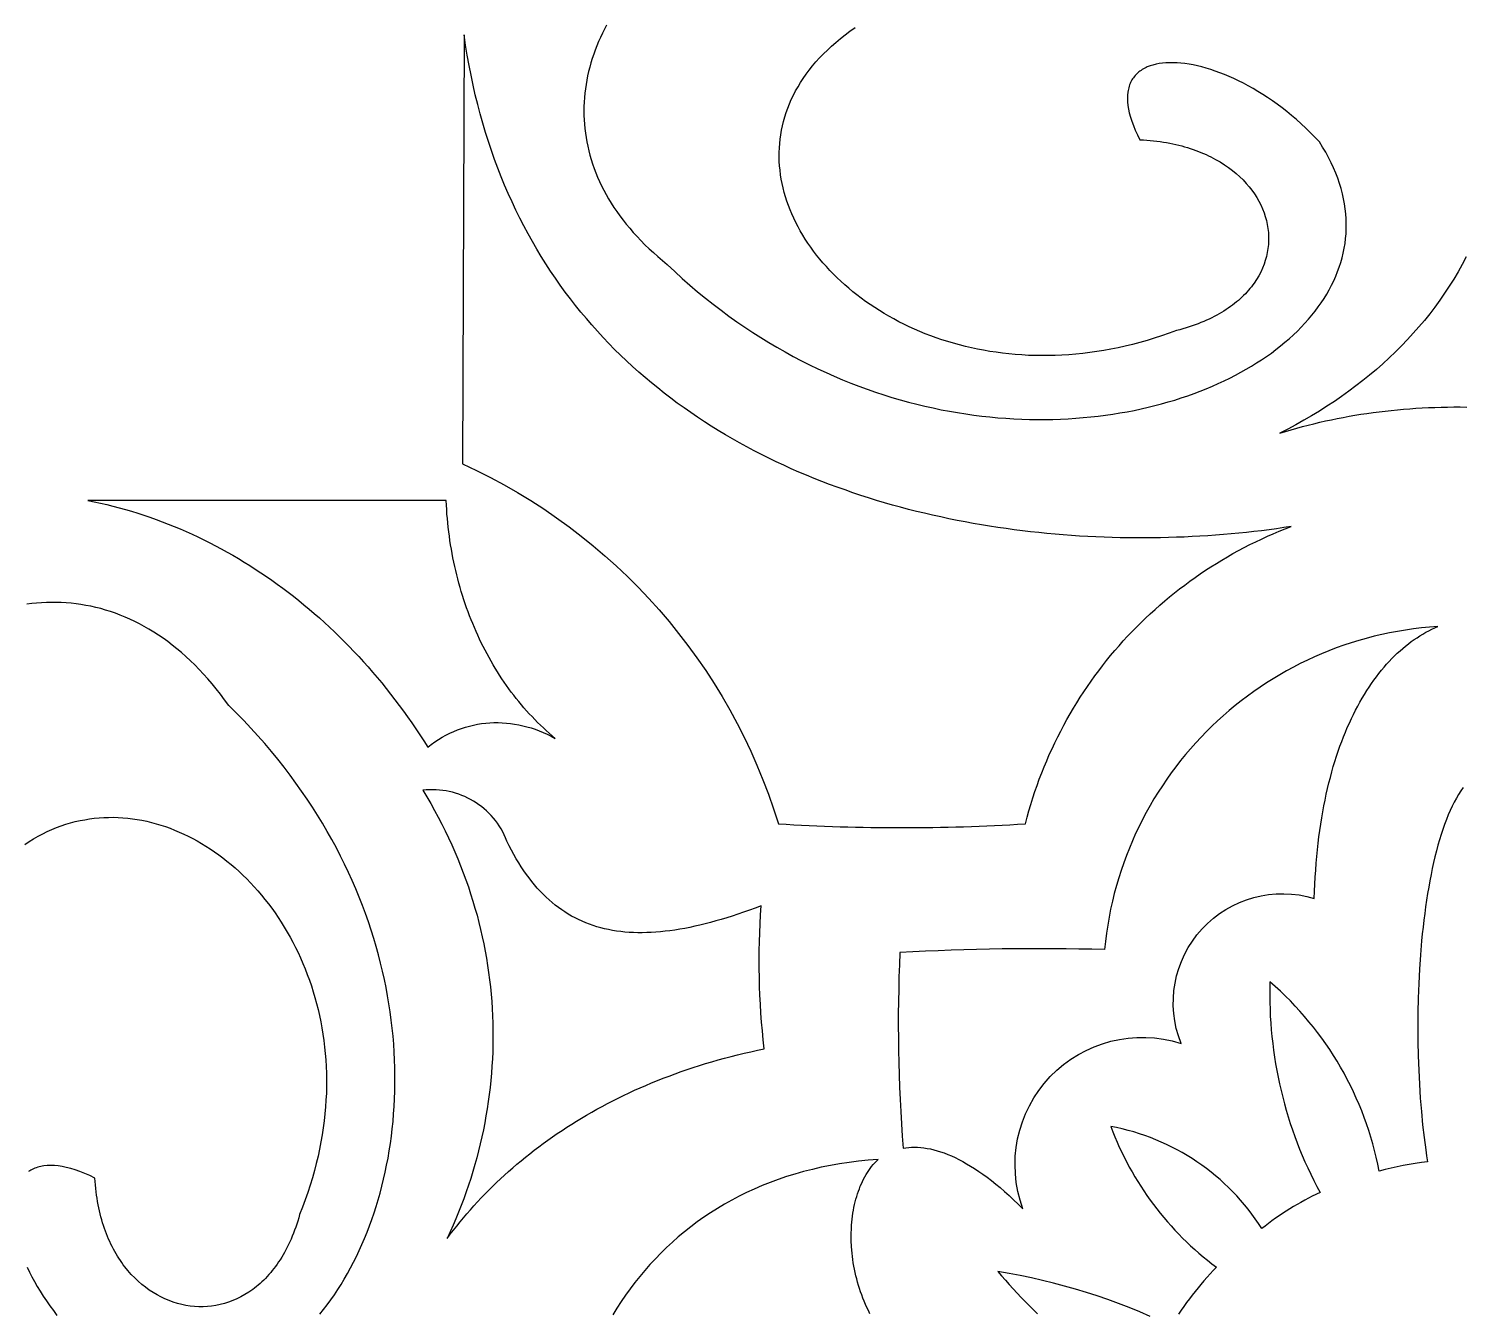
# Model space of a CAD drawing. Extents: x -4950 to -2150, y -1354 to 1346.
# Drawn here: x -2712.7 to -2500.7, y -1000.5 to -810.6 of the extents above; entities that cross this region are included whole.
import ezdxf

# ---------------------------------------------------------------- set-up
doc = ezdxf.new("R2010")
doc.units = 0
doc.layers.add('LAYER_1', color=18, linetype='CONTINUOUS')

msp = doc.modelspace()

# ---------------------------------------------------------------- linework, layer by layer
at = {"layer": 'LAYER_1'}
for points in [[(-2601.89, -928.21, 0.030769), (-2565.36, -928.21), (-2565.11, -927.25), (-2564.84, -926.29), (-2564.56, -925.34), (-2564.26, -924.39), (-2563.95, -923.45), (-2563.63, -922.52), (-2563.3, -921.6), (-2562.95, -920.68), (-2562.58, -919.78), (-2562.21, -918.88), (-2561.82, -917.98), (-2561.42, -917.1), (-2561, -916.22), (-2560.57, -915.35), (-2560.13, -914.49), (-2559.68, -913.64), (-2559.22, -912.79), (-2558.74, -911.95), (-2558.25, -911.13), (-2557.75, -910.31), (-2557.24, -909.49), (-2556.72, -908.69), (-2556.19, -907.9), (-2555.64, -907.11), (-2555.08, -906.34), (-2554.51, -905.57), (-2553.94, -904.82), (-2553.35, -904.07), (-2552.75, -903.33), (-2552.13, -902.6), (-2551.51, -901.88), (-2550.88, -901.17), (-2550.24, -900.47), (-2549.59, -899.79), (-2548.93, -899.11), (-2548.26, -898.44), (-2547.58, -897.78), (-2546.89, -897.13), (-2546.19, -896.49), (-2545.48, -895.86), (-2544.76, -895.25), (-2544.03, -894.64), (-2543.3, -894.05), (-2542.55, -893.46), (-2541.8, -892.89), (-2541.04, -892.33), (-2540.27, -891.78), (-2539.49, -891.24), (-2538.71, -890.71), (-2537.91, -890.2), (-2537.11, -889.69), (-2536.3, -889.2), (-2535.49, -888.72), (-2534.66, -888.25), (-2533.83, -887.79), (-2532.99, -887.35), (-2532.15, -886.92), (-2531.29, -886.5), (-2530.44, -886.09), (-2529.57, -885.69), (-2528.7, -885.31), (-2527.82, -884.94), (-2526.93, -884.59), (-2526.04, -884.24), (-2527.13, -884.41), (-2528.23, -884.56), (-2529.33, -884.71), (-2530.44, -884.86), (-2531.56, -884.99), (-2532.68, -885.11), (-2533.81, -885.23), (-2534.94, -885.34), (-2536.08, -885.44), (-2537.23, -885.53), (-2538.38, -885.61), (-2539.54, -885.68), (-2540.7, -885.74), (-2541.86, -885.8), (-2543.03, -885.84), (-2544.21, -885.88), (-2545.39, -885.91), (-2546.57, -885.93), (-2547.75, -885.93), (-2548.94, -885.93), (-2550.13, -885.92), (-2551.33, -885.9), (-2552.52, -885.87), (-2553.72, -885.83), (-2554.93, -885.78), (-2556.13, -885.72), (-2557.34, -885.65), (-2558.54, -885.57), (-2559.75, -885.48), (-2560.96, -885.38), (-2562.17, -885.27), (-2563.38, -885.15), (-2564.59, -885.02), (-2565.8, -884.87), (-2567.01, -884.72), (-2568.22, -884.55), (-2569.43, -884.38), (-2570.64, -884.19), (-2571.85, -883.99), (-2573.06, -883.78), (-2574.27, -883.56), (-2575.47, -883.33), (-2576.67, -883.09), (-2577.87, -882.83), (-2579.07, -882.57), (-2580.27, -882.29), (-2581.46, -882), (-2582.65, -881.7), (-2583.83, -881.38), (-2585.02, -881.06), (-2586.2, -880.72), (-2587.37, -880.37), (-2588.54, -880.01), (-2589.71, -879.63), (-2590.87, -879.24), (-2592.03, -878.84), (-2593.18, -878.43), (-2594.33, -878.01), (-2595.47, -877.57), (-2596.61, -877.12), (-2597.74, -876.65), (-2598.87, -876.18), (-2599.98, -875.69), (-2601.09, -875.18), (-2602.2, -874.66), (-2603.3, -874.13), (-2604.39, -873.59), (-2605.47, -873.03), (-2606.55, -872.46), (-2607.61, -871.88), (-2608.67, -871.28), (-2609.72, -870.67), (-2610.77, -870.04), (-2611.8, -869.4), (-2612.83, -868.74), (-2613.84, -868.07), (-2614.85, -867.39), (-2615.84, -866.69), (-2616.83, -865.98), (-2617.81, -865.25), (-2618.77, -864.51), (-2619.73, -863.75), (-2620.67, -862.98), (-2621.6, -862.2), (-2622.53, -861.39), (-2623.44, -860.58), (-2624.34, -859.75), (-2625.22, -858.9), (-2626.1, -858.04), (-2626.96, -857.16), (-2627.81, -856.27), (-2628.65, -855.36), (-2629.47, -854.43), (-2630.28, -853.49), (-2631.08, -852.53), (-2631.86, -851.56), (-2632.63, -850.57), (-2633.39, -849.57), (-2634.13, -848.55), (-2634.86, -847.51), (-2635.57, -846.46), (-2636.27, -845.39), (-2636.95, -844.3), (-2637.61, -843.2), (-2638.26, -842.08), (-2638.9, -840.94), (-2639.52, -839.79), (-2640.12, -838.62), (-2640.7, -837.43), (-2641.27, -836.23), (-2641.82, -835), (-2642.36, -833.76), (-2642.87, -832.51), (-2643.37, -831.23), (-2643.85, -829.94), (-2644.32, -828.63), (-2644.76, -827.3), (-2645.18, -825.96), (-2645.59, -824.6), (-2645.98, -823.22), (-2646.35, -821.82), (-2646.7, -820.4), (-2647.02, -818.96), (-2647.33, -817.51), (-2647.62, -816.04), (-2647.89, -814.55), (-2648.14, -813.04), (-2648.37, -811.51), (-2648.61, -874.95, -0.214919)], [(-2565.72, -985.14, -0.625155), (-2542.34, -960.68, -0.629642), (-2522.63, -939.25), (-2522.6, -938.18), (-2522.55, -937.12), (-2522.5, -936.08), (-2522.43, -935.05), (-2522.35, -934.04), (-2522.27, -933.04), (-2522.17, -932.05), (-2522.06, -931.08), (-2521.95, -930.13), (-2521.82, -929.19), (-2521.68, -928.26), (-2521.54, -927.34), (-2521.38, -926.44), (-2521.22, -925.56), (-2521.05, -924.69), (-2520.86, -923.83), (-2520.67, -922.99), (-2520.47, -922.16), (-2520.26, -921.34), (-2520.05, -920.54), (-2519.82, -919.75), (-2519.59, -918.98), (-2519.35, -918.22), (-2519.1, -917.48), (-2518.84, -916.75), (-2518.58, -916.03), (-2518.31, -915.33), (-2518.03, -914.64), (-2517.75, -913.96), (-2517.45, -913.3), (-2517.15, -912.65), (-2516.85, -912.02), (-2516.53, -911.4), (-2516.22, -910.8), (-2515.89, -910.2), (-2515.56, -909.63), (-2515.22, -909.06), (-2514.88, -908.51), (-2514.53, -907.98), (-2514.18, -907.45), (-2513.82, -906.94), (-2513.45, -906.45), (-2513.08, -905.97), (-2512.7, -905.5), (-2512.32, -905.05), (-2511.94, -904.61), (-2511.55, -904.18), (-2511.16, -903.77), (-2510.76, -903.37), (-2510.36, -902.99), (-2509.95, -902.62), (-2509.54, -902.26), (-2509.13, -901.92), (-2508.71, -901.59), (-2508.29, -901.27), (-2507.87, -900.97), (-2507.44, -900.68), (-2507.01, -900.4), (-2506.58, -900.14), (-2506.14, -899.89), (-2505.7, -899.66), (-2505.26, -899.44), (-2504.82, -899.23), (-2504.37, -899.03), (-2505.58, -899.12), (-2506.78, -899.24), (-2507.97, -899.38), (-2509.15, -899.55), (-2510.33, -899.75), (-2511.49, -899.97), (-2512.65, -900.21), (-2513.8, -900.48), (-2514.94, -900.78), (-2516.06, -901.1), (-2517.18, -901.44), (-2518.29, -901.81), (-2519.39, -902.2), (-2520.47, -902.62), (-2521.55, -903.06), (-2522.61, -903.52), (-2523.66, -904), (-2524.7, -904.51), (-2525.73, -905.04), (-2526.74, -905.59), (-2527.74, -906.16), (-2528.73, -906.75), (-2529.7, -907.37), (-2530.66, -908), (-2531.6, -908.65), (-2532.53, -909.33), (-2533.44, -910.02), (-2534.34, -910.73), (-2535.22, -911.47), (-2536.09, -912.22), (-2536.94, -912.98), (-2537.77, -913.77), (-2538.59, -914.58), (-2539.38, -915.4), (-2540.16, -916.24), (-2540.93, -917.1), (-2541.67, -917.97), (-2542.4, -918.86), (-2543.1, -919.77), (-2543.79, -920.69), (-2544.46, -921.62), (-2545.1, -922.58), (-2545.73, -923.54), (-2546.34, -924.53), (-2546.92, -925.52), (-2547.49, -926.53), (-2548.03, -927.56), (-2548.55, -928.6), (-2549.05, -929.65), (-2549.53, -930.71), (-2549.98, -931.79), (-2550.41, -932.88), (-2550.82, -933.98), (-2551.2, -935.09), (-2551.56, -936.22), (-2551.9, -937.35), (-2552.21, -938.5), (-2552.49, -939.66), (-2552.75, -940.82), (-2552.99, -942), (-2553.19, -943.19), (-2553.38, -944.39), (-2553.53, -945.59), (-2553.66, -946.81, 0.020022), (-2583.91, -947.24), (-2583.98, -949.05), (-2584.05, -950.86), (-2584.09, -952.67), (-2584.13, -954.48), (-2584.15, -956.29), (-2584.15, -958.1), (-2584.14, -959.91), (-2584.12, -961.72), (-2584.09, -963.53), (-2584.04, -965.34), (-2583.97, -967.15), (-2583.89, -968.96), (-2583.8, -970.77), (-2583.69, -972.57), (-2583.57, -974.38), (-2583.44, -976.19), (-2583.03, -976.12), (-2582.61, -976.08), (-2582.18, -976.05), (-2581.75, -976.04), (-2581.3, -976.05), (-2580.84, -976.08), (-2580.37, -976.13), (-2579.9, -976.21), (-2579.41, -976.3), (-2578.92, -976.41), (-2578.41, -976.55), (-2577.9, -976.71), (-2577.38, -976.89), (-2576.84, -977.1), (-2576.3, -977.33), (-2575.75, -977.58), (-2575.19, -977.85), (-2574.62, -978.15), (-2574.05, -978.48), (-2573.46, -978.83), (-2572.86, -979.21), (-2572.26, -979.61), (-2571.64, -980.04), (-2571.02, -980.49), (-2570.39, -980.98), (-2569.75, -981.49), (-2569.1, -982.02), (-2568.44, -982.59), (-2567.77, -983.18), (-2567.1, -983.81), (-2566.41, -984.46)]]:
    msp.add_lwpolyline(points, format="xyb", close=True, dxfattribs=at)
for points in [[(-2627.28, -810.07), (-2627.6, -810.67), (-2627.9, -811.28), (-2628.19, -811.9), (-2628.47, -812.52), (-2628.73, -813.14), (-2628.97, -813.77), (-2629.19, -814.4), (-2629.41, -815.03), (-2629.6, -815.66), (-2629.78, -816.3), (-2629.94, -816.94), (-2630.09, -817.58), (-2630.22, -818.22), (-2630.33, -818.87), (-2630.42, -819.52), (-2630.5, -820.16), (-2630.57, -820.81), (-2630.61, -821.47), (-2630.64, -822.12), (-2630.65, -822.77), (-2630.64, -823.43), (-2630.61, -824.08), (-2630.57, -824.74), (-2630.51, -825.39), (-2630.43, -826.05), (-2630.33, -826.7), (-2630.22, -827.36), (-2630.08, -828.01), (-2629.93, -828.67), (-2629.76, -829.32), (-2629.57, -829.97), (-2629.36, -830.62), (-2629.13, -831.27), (-2628.89, -831.92), (-2628.62, -832.57), (-2628.33, -833.21), (-2628.03, -833.86), (-2627.7, -834.5), (-2627.36, -835.14), (-2626.99, -835.77), (-2626.61, -836.4), (-2626.2, -837.04), (-2625.77, -837.66), (-2625.33, -838.29), (-2624.86, -838.91), (-2624.37, -839.53), (-2623.86, -840.14), (-2623.34, -840.75), (-2622.78, -841.36), (-2622.21, -841.96), (-2621.62, -842.56), (-2621, -843.15), (-2620.37, -843.74), (-2619.71, -844.32), (-2619.03, -844.9), (-2618.33, -845.48), (-2617.21, -846.53), (-2616.09, -847.55), (-2614.96, -848.54), (-2613.82, -849.51), (-2612.67, -850.45), (-2611.52, -851.37), (-2610.36, -852.25), (-2609.19, -853.11), (-2608.02, -853.95), (-2606.84, -854.76), (-2605.66, -855.54), (-2604.47, -856.3), (-2603.28, -857.03), (-2602.09, -857.74), (-2600.89, -858.42), (-2599.68, -859.08), (-2598.48, -859.72), (-2597.27, -860.33), (-2596.05, -860.91), (-2594.84, -861.47), (-2593.62, -862.01), (-2592.41, -862.53), (-2591.19, -863.02), (-2589.97, -863.49), (-2588.75, -863.93), (-2587.53, -864.36), (-2586.31, -864.76), (-2585.09, -865.14), (-2583.87, -865.49), (-2582.65, -865.83), (-2581.43, -866.14), (-2580.22, -866.44), (-2579, -866.71), (-2577.79, -866.96), (-2576.58, -867.19), (-2575.38, -867.4), (-2574.18, -867.59), (-2572.98, -867.76), (-2571.79, -867.91), (-2570.6, -868.04), (-2569.41, -868.15), (-2568.23, -868.24), (-2567.06, -868.31), (-2565.89, -868.37), (-2564.73, -868.4), (-2563.57, -868.42), (-2562.42, -868.42), (-2561.28, -868.4), (-2560.15, -868.36), (-2559.02, -868.31), (-2557.9, -868.23), (-2556.79, -868.14), (-2555.69, -868.04), (-2554.6, -867.92), (-2553.51, -867.78), (-2552.44, -867.62), (-2551.37, -867.45), (-2550.32, -867.26), (-2549.28, -867.06), (-2548.24, -866.84), (-2547.22, -866.61), (-2546.21, -866.36), (-2545.22, -866.1), (-2544.23, -865.82), (-2543.26, -865.53), (-2542.3, -865.22), (-2541.35, -864.9), (-2540.42, -864.57), (-2539.5, -864.22), (-2538.6, -863.86), (-2537.71, -863.49), (-2536.84, -863.1), (-2535.98, -862.7), (-2535.13, -862.29), (-2534.3, -861.87), (-2533.49, -861.43), (-2532.7, -860.98), (-2531.92, -860.53), (-2531.16, -860.05), (-2530.42, -859.57), (-2529.69, -859.08), (-2528.98, -858.58), (-2528.3, -858.06), (-2527.63, -857.54), (-2526.98, -857), (-2526.35, -856.46), (-2525.73, -855.9), (-2525.14, -855.34), (-2524.57, -854.76), (-2524.02, -854.18), (-2523.5, -853.59), (-2522.99, -852.99), (-2522.51, -852.38), (-2522.04, -851.76), (-2521.6, -851.14), (-2521.19, -850.51), (-2520.79, -849.86), (-2520.42, -849.22), (-2520.08, -848.56), (-2519.75, -847.9), (-2519.46, -847.23), (-2519.18, -846.55), (-2518.94, -845.87), (-2518.71, -845.18), (-2518.52, -844.49), (-2518.35, -843.79), (-2518.2, -843.08), (-2518.09, -842.37), (-2518, -841.66), (-2517.94, -840.94), (-2517.9, -840.21), (-2517.9, -839.48), (-2517.92, -838.74), (-2517.97, -838.01), (-2518.05, -837.26), (-2518.16, -836.52), (-2518.3, -835.77), (-2518.47, -835.02), (-2518.67, -834.26), (-2518.9, -833.5), (-2519.16, -832.74), (-2519.45, -831.98), (-2519.78, -831.21), (-2520.14, -830.44), (-2520.53, -829.67), (-2520.95, -828.9), (-2521.4, -828.13), (-2521.89, -827.35), (-2522.56, -826.65), (-2523.23, -825.97), (-2523.91, -825.31), (-2524.59, -824.67), (-2525.29, -824.05), (-2525.99, -823.46), (-2526.69, -822.88), (-2527.4, -822.33), (-2528.11, -821.8), (-2528.82, -821.29), (-2529.54, -820.8), (-2530.26, -820.33), (-2530.97, -819.89), (-2531.69, -819.47), (-2532.4, -819.07), (-2533.11, -818.69), (-2533.82, -818.33), (-2534.52, -818), (-2535.22, -817.69), (-2535.92, -817.4), (-2536.6, -817.13), (-2537.28, -816.88), (-2537.95, -816.66), (-2538.62, -816.46), (-2539.27, -816.28), (-2539.91, -816.12), (-2540.54, -815.98), (-2541.16, -815.87), (-2541.76, -815.78), (-2542.35, -815.71), (-2542.93, -815.67), (-2543.49, -815.65), (-2544.04, -815.65), (-2544.57, -815.67), (-2545.08, -815.71), (-2545.57, -815.78), (-2546.04, -815.87), (-2546.49, -815.99), (-2546.92, -816.12), (-2547.33, -816.28), (-2547.52, -816.37), (-2547.71, -816.46), (-2547.9, -816.56), (-2548.07, -816.67), (-2548.25, -816.78), (-2548.41, -816.9), (-2548.57, -817.02), (-2548.72, -817.15), (-2548.87, -817.28), (-2549.01, -817.42), (-2549.14, -817.56), (-2549.27, -817.72), (-2549.39, -817.87), (-2549.5, -818.04), (-2549.61, -818.2), (-2549.7, -818.38), (-2549.8, -818.56), (-2549.88, -818.74), (-2549.95, -818.94), (-2550.02, -819.13), (-2550.08, -819.34), (-2550.13, -819.55), (-2550.18, -819.76), (-2550.22, -819.98), (-2550.26, -820.44), (-2550.28, -820.92), (-2550.26, -821.43), (-2550.21, -821.96), (-2550.12, -822.51), (-2549.99, -823.08), (-2549.83, -823.68), (-2549.63, -824.31), (-2549.38, -824.95), (-2549.1, -825.62), (-2548.78, -826.32), (-2548.42, -827.03), (-2547.9, -827.06), (-2547.4, -827.1), (-2546.89, -827.14), (-2546.4, -827.19), (-2545.91, -827.25), (-2545.43, -827.32), (-2544.95, -827.39), (-2544.48, -827.47), (-2544.02, -827.55), (-2543.57, -827.65), (-2543.12, -827.75), (-2542.68, -827.85), (-2542.24, -827.96), (-2541.82, -828.08), (-2541.4, -828.21), (-2540.98, -828.34), (-2540.57, -828.47), (-2540.17, -828.61), (-2539.78, -828.76), (-2539.39, -828.92), (-2539.02, -829.07), (-2538.64, -829.24), (-2538.28, -829.41), (-2537.92, -829.58), (-2537.57, -829.76), (-2537.22, -829.95), (-2536.56, -830.33), (-2535.92, -830.73), (-2535.31, -831.15), (-2534.73, -831.59), (-2534.18, -832.04), (-2533.65, -832.51), (-2533.16, -832.99), (-2532.7, -833.49), (-2532.26, -834), (-2531.86, -834.52), (-2531.48, -835.05), (-2531.14, -835.59), (-2530.83, -836.14), (-2530.54, -836.69), (-2530.29, -837.26), (-2530.07, -837.83), (-2529.88, -838.41), (-2529.72, -838.99), (-2529.59, -839.58), (-2529.49, -840.17), (-2529.43, -840.76), (-2529.4, -841.35), (-2529.4, -841.94), (-2529.43, -842.54), (-2529.49, -843.13), (-2529.59, -843.72), (-2529.71, -844.3), (-2529.88, -844.89), (-2530.07, -845.46), (-2530.3, -846.04), (-2530.56, -846.6), (-2530.85, -847.16), (-2531.18, -847.71), (-2531.54, -848.25), (-2531.74, -848.52), (-2531.94, -848.78), (-2532.15, -849.05), (-2532.37, -849.31), (-2532.6, -849.56), (-2532.83, -849.82), (-2533.08, -850.07), (-2533.33, -850.31), (-2533.59, -850.56), (-2533.86, -850.8), (-2534.14, -851.03), (-2534.43, -851.27), (-2534.73, -851.5), (-2535.04, -851.72), (-2535.35, -851.94), (-2535.67, -852.16), (-2536.01, -852.37), (-2536.35, -852.58), (-2536.7, -852.79), (-2537.06, -852.99), (-2537.42, -853.18), (-2537.8, -853.37), (-2538.19, -853.56), (-2538.58, -853.74), (-2538.98, -853.92), (-2539.4, -854.09), (-2539.82, -854.25), (-2540.25, -854.41), (-2540.69, -854.57), (-2541.14, -854.72), (-2541.6, -854.86), (-2542.06, -855), (-2542.54, -855.13), (-2543.02, -855.26), (-2544.12, -855.66), (-2545.21, -856.04), (-2546.29, -856.39), (-2547.37, -856.72), (-2548.45, -857.02), (-2549.52, -857.3), (-2550.59, -857.56), (-2551.65, -857.8), (-2552.71, -858.01), (-2553.76, -858.2), (-2554.81, -858.37), (-2555.85, -858.52), (-2556.88, -858.65), (-2557.91, -858.75), (-2558.93, -858.84), (-2559.95, -858.9), (-2560.96, -858.94), (-2561.96, -858.97), (-2562.95, -858.97), (-2563.94, -858.96), (-2564.92, -858.93), (-2565.89, -858.87), (-2566.85, -858.8), (-2567.8, -858.71), (-2568.75, -858.61), (-2569.69, -858.48), (-2570.62, -858.34), (-2571.53, -858.18), (-2572.44, -858.01), (-2573.34, -857.81), (-2574.23, -857.6), (-2575.11, -857.38), (-2575.98, -857.14), (-2576.84, -856.89), (-2577.69, -856.62), (-2578.53, -856.33), (-2579.35, -856.03), (-2580.17, -855.72), (-2580.97, -855.39), (-2581.76, -855.05), (-2582.54, -854.69), (-2583.31, -854.33), (-2584.06, -853.95), (-2584.8, -853.55), (-2585.53, -853.15), (-2586.25, -852.73), (-2586.95, -852.3), (-2587.64, -851.87), (-2588.32, -851.41), (-2588.98, -850.95), (-2589.63, -850.48), (-2590.26, -850), (-2590.88, -849.51), (-2591.49, -849.01), (-2592.08, -848.49), (-2592.65, -847.97), (-2593.21, -847.45), (-2593.75, -846.91), (-2594.28, -846.36), (-2594.79, -845.81), (-2595.29, -845.25), (-2595.76, -844.68), (-2596.23, -844.1), (-2596.67, -843.52), (-2597.1, -842.93), (-2597.51, -842.34), (-2597.9, -841.74), (-2598.28, -841.13), (-2598.64, -840.52), (-2598.98, -839.9), (-2599.3, -839.28), (-2599.6, -838.66), (-2599.88, -838.02), (-2600.15, -837.39), (-2600.39, -836.75), (-2600.62, -836.11), (-2600.83, -835.47), (-2601.01, -834.82), (-2601.18, -834.17), (-2601.33, -833.52), (-2601.45, -832.87), (-2601.56, -832.21), (-2601.64, -831.55), (-2601.7, -830.9), (-2601.75, -830.24), (-2601.77, -829.58), (-2601.76, -828.92), (-2601.74, -828.26), (-2601.69, -827.6), (-2601.63, -826.94), (-2601.54, -826.29), (-2601.42, -825.63), (-2601.29, -824.97), (-2601.13, -824.32), (-2600.94, -823.67), (-2600.74, -823.02), (-2600.5, -822.38), (-2600.25, -821.73), (-2599.97, -821.1), (-2599.67, -820.46), (-2599.34, -819.83), (-2598.98, -819.2), (-2598.61, -818.57), (-2598.2, -817.96), (-2597.77, -817.34), (-2597.32, -816.73), (-2596.84, -816.13), (-2596.33, -815.53), (-2595.79, -814.94), (-2595.23, -814.35), (-2594.64, -813.77), (-2594.03, -813.2), (-2593.39, -812.64), (-2592.72, -812.08), (-2592.02, -811.53), (-2591.3, -810.99), (-2590.54, -810.46)], [(-2500.2, -844.38), (-2500.78, -845.48), (-2501.38, -846.57), (-2502.02, -847.65), (-2502.68, -848.7), (-2503.36, -849.75), (-2504.07, -850.77), (-2504.81, -851.78), (-2505.57, -852.78), (-2506.35, -853.76), (-2507.16, -854.72), (-2508, -855.67), (-2508.85, -856.6), (-2509.73, -857.51), (-2510.63, -858.41), (-2511.55, -859.29), (-2512.5, -860.16), (-2513.46, -861.01), (-2514.45, -861.84), (-2515.46, -862.65), (-2516.48, -863.45), (-2517.53, -864.23), (-2518.59, -864.99), (-2519.67, -865.73), (-2520.77, -866.46), (-2521.89, -867.17), (-2523.03, -867.86), (-2524.18, -868.53), (-2525.35, -869.19), (-2526.53, -869.83), (-2527.73, -870.44), (-2526.9, -870.19), (-2526.06, -869.94), (-2525.23, -869.7), (-2524.38, -869.47), (-2523.54, -869.24), (-2522.69, -869.03), (-2521.83, -868.83), (-2520.97, -868.63), (-2520.11, -868.44), (-2519.24, -868.27), (-2518.37, -868.1), (-2517.5, -867.94), (-2516.62, -867.78), (-2515.73, -867.64), (-2514.85, -867.51), (-2513.95, -867.38), (-2513.06, -867.27), (-2512.16, -867.16), (-2511.25, -867.06), (-2510.35, -866.97), (-2509.43, -866.89), (-2508.52, -866.82), (-2507.6, -866.75), (-2506.67, -866.7), (-2505.74, -866.65), (-2504.81, -866.62), (-2503.87, -866.59), (-2502.93, -866.57), (-2501.99, -866.56), (-2501.04, -866.56), (-2500.09, -866.57)], [(-2669.68, -1000.72), (-2669.13, -1000.04), (-2668.59, -999.33), (-2668.06, -998.6), (-2667.54, -997.86), (-2667.04, -997.1), (-2666.55, -996.32), (-2666.07, -995.53), (-2665.6, -994.72), (-2665.14, -993.89), (-2664.7, -993.04), (-2664.28, -992.18), (-2663.86, -991.31), (-2663.46, -990.42), (-2663.07, -989.52), (-2662.7, -988.6), (-2662.34, -987.67), (-2662, -986.72), (-2661.67, -985.76), (-2661.36, -984.79), (-2661.06, -983.8), (-2660.78, -982.81), (-2660.51, -981.8), (-2660.26, -980.78), (-2660.03, -979.74), (-2659.81, -978.7), (-2659.61, -977.65), (-2659.43, -976.58), (-2659.26, -975.51), (-2659.11, -974.42), (-2658.98, -973.33), (-2658.87, -972.23), (-2658.78, -971.12), (-2658.7, -970), (-2658.64, -968.87), (-2658.6, -967.74), (-2658.58, -966.6), (-2658.58, -965.45), (-2658.6, -964.29), (-2658.63, -963.13), (-2658.69, -961.96), (-2658.77, -960.79), (-2658.87, -959.61), (-2658.99, -958.42), (-2659.13, -957.23), (-2659.29, -956.04), (-2659.47, -954.84), (-2659.67, -953.64), (-2659.9, -952.44), (-2660.14, -951.23), (-2660.41, -950.02), (-2660.7, -948.8), (-2661.02, -947.59), (-2661.35, -946.37), (-2661.71, -945.15), (-2662.09, -943.93), (-2662.5, -942.71), (-2662.93, -941.49), (-2663.39, -940.27), (-2663.86, -939.05), (-2664.37, -937.83), (-2664.89, -936.61), (-2665.45, -935.4), (-2666.02, -934.18), (-2666.62, -932.97), (-2667.25, -931.75), (-2667.91, -930.54), (-2668.59, -929.34), (-2669.29, -928.13), (-2670.02, -926.93), (-2670.78, -925.74), (-2671.57, -924.55), (-2672.38, -923.36), (-2673.22, -922.18), (-2674.09, -921), (-2674.98, -919.83), (-2675.91, -918.66), (-2676.86, -917.5), (-2677.84, -916.35), (-2678.85, -915.2), (-2679.88, -914.06), (-2680.95, -912.93), (-2682.05, -911.81), (-2683.17, -910.69), (-2683.77, -909.86), (-2684.38, -909.05), (-2685, -908.27), (-2685.62, -907.51), (-2686.25, -906.78), (-2686.89, -906.07), (-2687.53, -905.38), (-2688.18, -904.72), (-2688.84, -904.09), (-2689.5, -903.48), (-2690.16, -902.89), (-2690.83, -902.32), (-2691.51, -901.78), (-2692.19, -901.27), (-2692.88, -900.77), (-2693.57, -900.3), (-2694.26, -899.85), (-2694.96, -899.43), (-2695.66, -899.02), (-2696.36, -898.64), (-2697.07, -898.29), (-2697.78, -897.95), (-2698.5, -897.64), (-2699.21, -897.35), (-2699.93, -897.08), (-2700.65, -896.83), (-2701.38, -896.6), (-2702.1, -896.39), (-2702.83, -896.21), (-2703.55, -896.04), (-2704.28, -895.9), (-2705.01, -895.78), (-2705.74, -895.68), (-2706.47, -895.59), (-2707.2, -895.53), (-2707.93, -895.49), (-2708.66, -895.47), (-2709.39, -895.47), (-2710.12, -895.48), (-2710.84, -895.52), (-2711.57, -895.58), (-2712.29, -895.65), (-2713.02, -895.74)], [(-2713.33, -931.25), (-2712.67, -930.82), (-2712.01, -930.41), (-2711.34, -930.04), (-2710.67, -929.68), (-2709.99, -929.35), (-2709.31, -929.05), (-2708.62, -928.77), (-2707.93, -928.52), (-2707.24, -928.28), (-2706.55, -928.08), (-2705.85, -927.89), (-2705.15, -927.73), (-2704.45, -927.6), (-2703.74, -927.48), (-2703.04, -927.39), (-2702.33, -927.33), (-2701.63, -927.28), (-2700.92, -927.26), (-2700.21, -927.25), (-2699.51, -927.27), (-2698.8, -927.32), (-2698.1, -927.38), (-2697.39, -927.46), (-2696.69, -927.57), (-2695.99, -927.69), (-2695.29, -927.84), (-2694.59, -928.01), (-2693.9, -928.19), (-2693.21, -928.4), (-2692.52, -928.63), (-2691.84, -928.87), (-2691.16, -929.14), (-2690.48, -929.42), (-2689.81, -929.72), (-2689.15, -930.04), (-2688.49, -930.38), (-2687.83, -930.74), (-2687.18, -931.12), (-2686.54, -931.51), (-2685.9, -931.92), (-2685.27, -932.35), (-2684.64, -932.79), (-2684.03, -933.26), (-2683.42, -933.73), (-2682.81, -934.23), (-2682.22, -934.74), (-2681.64, -935.27), (-2681.06, -935.81), (-2680.49, -936.37), (-2679.94, -936.94), (-2679.39, -937.53), (-2678.85, -938.14), (-2678.32, -938.76), (-2677.81, -939.39), (-2677.3, -940.04), (-2676.81, -940.7), (-2676.32, -941.38), (-2675.85, -942.07), (-2675.39, -942.77), (-2674.95, -943.49), (-2674.51, -944.22), (-2674.09, -944.96), (-2673.68, -945.71), (-2673.29, -946.48), (-2672.91, -947.26), (-2672.54, -948.05), (-2672.19, -948.85), (-2671.86, -949.67), (-2671.54, -950.49), (-2671.23, -951.33), (-2670.94, -952.18), (-2670.67, -953.04), (-2670.41, -953.91), (-2670.17, -954.79), (-2669.95, -955.68), (-2669.74, -956.58), (-2669.55, -957.49), (-2669.38, -958.4), (-2669.23, -959.33), (-2669.1, -960.27), (-2668.98, -961.22), (-2668.89, -962.17), (-2668.81, -963.13), (-2668.75, -964.1), (-2668.72, -965.08), (-2668.7, -966.07), (-2668.71, -967.06), (-2668.73, -968.06), (-2668.78, -969.07), (-2668.85, -970.09), (-2668.94, -971.11), (-2669.05, -972.14), (-2669.19, -973.17), (-2669.35, -974.21), (-2669.53, -975.26), (-2669.73, -976.31), (-2669.96, -977.37), (-2670.22, -978.43), (-2670.49, -979.5), (-2670.79, -980.57), (-2671.12, -981.65), (-2671.47, -982.73), (-2671.85, -983.81), (-2672.26, -984.9), (-2672.68, -986), (-2672.82, -986.48), (-2672.96, -986.96), (-2673.11, -987.43), (-2673.26, -987.88), (-2673.42, -988.33), (-2673.59, -988.77), (-2673.76, -989.2), (-2673.94, -989.62), (-2674.12, -990.04), (-2674.31, -990.44), (-2674.51, -990.83), (-2674.7, -991.22), (-2674.91, -991.6), (-2675.12, -991.96), (-2675.33, -992.32), (-2675.55, -992.67), (-2675.78, -993.01), (-2676.01, -993.35), (-2676.24, -993.67), (-2676.48, -993.98), (-2676.72, -994.29), (-2676.96, -994.59), (-2677.21, -994.88), (-2677.47, -995.16), (-2677.73, -995.43), (-2677.99, -995.69), (-2678.25, -995.94), (-2678.52, -996.19), (-2678.79, -996.42), (-2679.07, -996.65), (-2679.34, -996.87), (-2679.62, -997.08), (-2679.91, -997.28), (-2680.2, -997.48), (-2680.78, -997.84), (-2681.37, -998.17), (-2681.97, -998.46), (-2682.57, -998.72), (-2683.19, -998.95), (-2683.81, -999.14), (-2684.43, -999.31), (-2685.06, -999.43), (-2685.69, -999.53), (-2686.32, -999.59), (-2686.96, -999.62), (-2687.6, -999.62), (-2688.23, -999.59), (-2688.86, -999.53), (-2689.5, -999.43), (-2690.12, -999.3), (-2690.75, -999.14), (-2691.37, -998.95), (-2691.98, -998.73), (-2692.59, -998.48), (-2693.18, -998.19), (-2693.77, -997.88), (-2694.35, -997.54), (-2694.92, -997.16), (-2695.48, -996.76), (-2696.02, -996.32), (-2696.55, -995.86), (-2697.07, -995.37), (-2697.57, -994.84), (-2698.06, -994.29), (-2698.53, -993.71), (-2698.75, -993.41), (-2698.98, -993.1), (-2699.19, -992.79), (-2699.41, -992.46), (-2699.62, -992.13), (-2699.82, -991.8), (-2700.02, -991.45), (-2700.21, -991.1), (-2700.4, -990.74), (-2700.58, -990.38), (-2700.75, -990), (-2700.93, -989.63), (-2701.09, -989.24), (-2701.25, -988.85), (-2701.4, -988.45), (-2701.55, -988.04), (-2701.69, -987.62), (-2701.82, -987.2), (-2701.95, -986.78), (-2702.07, -986.34), (-2702.18, -985.9), (-2702.29, -985.45), (-2702.38, -985), (-2702.48, -984.54), (-2702.56, -984.07), (-2702.64, -983.59), (-2702.71, -983.11), (-2702.77, -982.62), (-2702.83, -982.13), (-2702.87, -981.62), (-2702.91, -981.12), (-2702.94, -980.6), (-2703.71, -980.24), (-2704.45, -979.92), (-2705.17, -979.64), (-2705.87, -979.39), (-2706.53, -979.19), (-2707.18, -979.03), (-2707.79, -978.9), (-2708.39, -978.81), (-2708.95, -978.76), (-2709.49, -978.74), (-2710.01, -978.76), (-2710.5, -978.8), (-2710.74, -978.84), (-2710.97, -978.89), (-2711.19, -978.94), (-2711.41, -979), (-2711.62, -979.07), (-2711.83, -979.14), (-2712.03, -979.22), (-2712.22, -979.32), (-2712.41, -979.41), (-2712.59, -979.52), (-2712.76, -979.63)], [(-2588.36, -1000.67), (-2588.58, -1000.21), (-2588.8, -999.75), (-2589, -999.29), (-2589.2, -998.83), (-2589.39, -998.36), (-2589.56, -997.89), (-2589.73, -997.42), (-2589.89, -996.95), (-2590.03, -996.47), (-2590.17, -996), (-2590.3, -995.52), (-2590.42, -995.05), (-2590.53, -994.57), (-2590.63, -994.09), (-2590.72, -993.61), (-2590.8, -993.14), (-2590.87, -992.66), (-2590.93, -992.19), (-2590.99, -991.71), (-2591.07, -990.77), (-2591.11, -989.84), (-2591.11, -988.91), (-2591.09, -988), (-2591.06, -987.55), (-2591.02, -987.11), (-2590.98, -986.67), (-2590.92, -986.23), (-2590.86, -985.8), (-2590.79, -985.37), (-2590.71, -984.95), (-2590.62, -984.53), (-2590.52, -984.12), (-2590.42, -983.72), (-2590.3, -983.32), (-2590.18, -982.93), (-2590.05, -982.55), (-2589.91, -982.18), (-2589.77, -981.81), (-2589.61, -981.45), (-2589.45, -981.1), (-2589.28, -980.75), (-2589.1, -980.42), (-2588.91, -980.09), (-2588.72, -979.78), (-2588.52, -979.47), (-2588.3, -979.17), (-2588.09, -978.89), (-2587.86, -978.61), (-2587.63, -978.35), (-2587.39, -978.09), (-2587.14, -977.85), (-2588.59, -977.96), (-2590.03, -978.11), (-2591.44, -978.28), (-2592.83, -978.49), (-2594.19, -978.73), (-2595.54, -979.01), (-2596.86, -979.31), (-2598.15, -979.64), (-2599.43, -980), (-2600.68, -980.39), (-2601.91, -980.8), (-2603.11, -981.25), (-2604.29, -981.72), (-2605.45, -982.22), (-2606.59, -982.74), (-2607.7, -983.29), (-2608.79, -983.86), (-2609.86, -984.46), (-2610.9, -985.09), (-2611.92, -985.73), (-2612.92, -986.4), (-2613.9, -987.09), (-2614.85, -987.81), (-2615.78, -988.54), (-2616.68, -989.3), (-2617.56, -990.08), (-2618.42, -990.88), (-2619.26, -991.69), (-2620.07, -992.53), (-2620.87, -993.38), (-2621.63, -994.26), (-2622.38, -995.15), (-2623.1, -996.05), (-2623.8, -996.98), (-2624.47, -997.92), (-2625.13, -998.87), (-2625.75, -999.84), (-2626.36, -1000.83)], [(-2712.96, -993.8), (-2712.63, -994.5), (-2712.27, -995.2), (-2711.89, -995.91), (-2711.48, -996.62), (-2711.05, -997.33), (-2710.6, -998.05), (-2710.12, -998.76), (-2709.63, -999.48), (-2709.1, -1000.2), (-2708.56, -1000.91)], [(-2546.89, -1001.05), (-2548.44, -1000.39), (-2550, -999.76), (-2551.57, -999.16), (-2553.15, -998.58), (-2554.74, -998.04), (-2556.34, -997.52), (-2557.95, -997.03), (-2559.56, -996.57), (-2561.19, -996.14), (-2562.82, -995.73), (-2564.46, -995.36), (-2566.11, -995.01), (-2567.77, -994.7), (-2569.43, -994.41), (-2568.87, -995.07), (-2568.31, -995.72), (-2567.74, -996.36), (-2567.17, -997), (-2566.58, -997.63), (-2565.99, -998.25), (-2565.4, -998.86), (-2564.79, -999.47), (-2564.18, -1000.07), (-2563.56, -1000.66)]]:
    msp.add_lwpolyline(points, dxfattribs=at)
for points in [[(-2653.74, -916.87), (-2653.22, -916.47), (-2652.68, -916.09), (-2652.14, -915.74), (-2651.59, -915.41), (-2651.04, -915.1), (-2650.47, -914.82), (-2649.9, -914.56), (-2649.32, -914.32), (-2648.74, -914.11), (-2648.16, -913.92), (-2647.57, -913.75), (-2646.97, -913.61), (-2646.37, -913.49), (-2645.77, -913.39), (-2645.16, -913.32), (-2644.56, -913.27), (-2643.95, -913.24), (-2643.34, -913.24), (-2642.73, -913.26), (-2642.11, -913.3), (-2641.5, -913.36), (-2640.89, -913.45), (-2640.28, -913.56), (-2639.67, -913.7), (-2639.06, -913.85), (-2638.45, -914.03), (-2637.85, -914.23), (-2637.25, -914.46), (-2636.65, -914.7), (-2636.06, -914.97), (-2635.47, -915.26), (-2634.89, -915.58), (-2635.33, -915.2), (-2635.78, -914.82), (-2636.21, -914.43), (-2636.64, -914.03), (-2637.07, -913.62), (-2637.49, -913.21), (-2637.91, -912.79), (-2638.31, -912.36), (-2638.72, -911.93), (-2639.12, -911.49), (-2639.51, -911.04), (-2639.89, -910.59), (-2640.27, -910.13), (-2640.65, -909.67), (-2641.02, -909.2), (-2641.38, -908.72), (-2641.74, -908.23), (-2642.09, -907.75), (-2642.43, -907.25), (-2642.77, -906.75), (-2643.1, -906.24), (-2643.43, -905.73), (-2643.75, -905.21), (-2644.06, -904.69), (-2644.37, -904.16), (-2644.67, -903.63), (-2644.96, -903.09), (-2645.25, -902.54), (-2645.53, -901.99), (-2645.81, -901.44), (-2646.08, -900.88), (-2646.34, -900.32), (-2646.59, -899.75), (-2646.84, -899.18), (-2647.08, -898.6), (-2647.32, -898.02), (-2647.55, -897.44), (-2647.77, -896.85), (-2647.98, -896.26), (-2648.19, -895.66), (-2648.39, -895.06), (-2648.59, -894.46), (-2648.77, -893.85), (-2648.95, -893.24), (-2649.12, -892.62), (-2649.29, -892), (-2649.45, -891.38), (-2649.6, -890.76), (-2649.74, -890.13), (-2649.88, -889.5), (-2650.01, -888.87), (-2650.13, -888.23), (-2650.24, -887.59), (-2650.35, -886.95), (-2650.45, -886.3), (-2650.54, -885.66), (-2650.63, -885.01), (-2650.7, -884.36), (-2650.77, -883.7), (-2650.83, -883.05), (-2650.89, -882.39), (-2650.93, -881.73), (-2650.97, -881.07), (-2651, -880.41), (-2703.98, -880.4), (-2703.05, -880.59), (-2702.13, -880.79), (-2701.2, -881), (-2700.28, -881.23), (-2699.36, -881.47), (-2698.44, -881.73), (-2697.53, -881.99), (-2696.62, -882.28), (-2695.71, -882.57), (-2694.81, -882.88), (-2693.91, -883.19), (-2693.01, -883.53), (-2692.12, -883.87), (-2691.23, -884.23), (-2690.34, -884.6), (-2689.46, -884.98), (-2688.59, -885.38), (-2687.71, -885.78), (-2686.84, -886.2), (-2685.98, -886.64), (-2685.12, -887.08), (-2684.26, -887.54), (-2683.41, -888.01), (-2682.57, -888.49), (-2681.73, -888.98), (-2680.89, -889.49), (-2680.06, -890), (-2679.23, -890.53), (-2678.41, -891.07), (-2677.6, -891.62), (-2676.79, -892.19), (-2675.98, -892.76), (-2675.18, -893.35), (-2674.39, -893.94), (-2673.6, -894.55), (-2672.82, -895.17), (-2672.05, -895.81), (-2671.28, -896.45), (-2670.51, -897.1), (-2669.76, -897.77), (-2669.01, -898.44), (-2668.26, -899.13), (-2667.53, -899.83), (-2666.8, -900.54), (-2666.07, -901.25), (-2665.35, -901.98), (-2664.65, -902.72), (-2663.94, -903.48), (-2663.25, -904.24), (-2662.56, -905.01), (-2661.88, -905.79), (-2661.2, -906.58), (-2660.54, -907.38), (-2659.88, -908.2), (-2659.23, -909.02), (-2658.59, -909.85), (-2657.95, -910.7), (-2657.33, -911.55), (-2656.71, -912.41), (-2656.1, -913.28), (-2655.5, -914.16), (-2654.9, -915.06), (-2654.32, -915.96)], [(-2650.88, -989.53), (-2650.41, -988.92), (-2649.93, -988.3), (-2649.45, -987.69), (-2648.95, -987.08), (-2648.45, -986.48), (-2647.94, -985.89), (-2647.43, -985.29), (-2646.9, -984.7), (-2646.36, -984.12), (-2645.82, -983.54), (-2645.27, -982.97), (-2644.71, -982.4), (-2644.14, -981.84), (-2643.56, -981.28), (-2642.97, -980.72), (-2642.38, -980.18), (-2641.78, -979.63), (-2641.16, -979.1), (-2640.55, -978.56), (-2639.92, -978.04), (-2639.28, -977.52), (-2638.64, -977), (-2637.98, -976.49), (-2637.32, -975.99), (-2636.65, -975.49), (-2635.97, -975), (-2635.28, -974.51), (-2634.59, -974.03), (-2633.88, -973.56), (-2633.17, -973.09), (-2632.45, -972.63), (-2631.72, -972.17), (-2630.98, -971.73), (-2630.24, -971.29), (-2629.48, -970.85), (-2628.72, -970.42), (-2627.95, -970), (-2627.17, -969.59), (-2626.38, -969.18), (-2625.59, -968.78), (-2624.78, -968.39), (-2623.97, -968), (-2623.15, -967.62), (-2622.32, -967.25), (-2621.48, -966.89), (-2620.63, -966.53), (-2619.78, -966.18), (-2618.92, -965.84), (-2618.05, -965.51), (-2617.17, -965.18), (-2616.28, -964.86), (-2615.38, -964.55), (-2614.48, -964.25), (-2613.56, -963.96), (-2612.64, -963.67), (-2611.71, -963.39), (-2610.78, -963.12), (-2609.83, -962.86), (-2608.88, -962.61), (-2607.91, -962.37), (-2606.94, -962.13), (-2605.96, -961.91), (-2604.98, -961.69), (-2603.98, -961.48), (-2604.12, -960.16), (-2604.25, -958.85), (-2604.37, -957.53), (-2604.46, -956.21), (-2604.55, -954.89), (-2604.61, -953.57), (-2604.67, -952.25), (-2604.7, -950.92), (-2604.72, -949.6), (-2604.73, -948.28), (-2604.72, -946.96), (-2604.69, -945.64), (-2604.65, -944.31), (-2604.6, -942.99), (-2604.53, -941.67), (-2604.44, -940.35), (-2605.31, -940.68), (-2606.17, -940.99), (-2607.02, -941.29), (-2607.87, -941.57), (-2608.7, -941.85), (-2609.52, -942.11), (-2610.33, -942.35), (-2611.13, -942.58), (-2611.92, -942.8), (-2612.7, -943), (-2613.48, -943.19), (-2614.24, -943.36), (-2614.99, -943.52), (-2615.74, -943.67), (-2616.47, -943.8), (-2617.2, -943.92), (-2617.92, -944.02), (-2618.62, -944.1), (-2619.32, -944.18), (-2620.01, -944.23), (-2620.69, -944.28), (-2621.36, -944.3), (-2622.02, -944.32), (-2622.68, -944.31), (-2623.32, -944.29), (-2623.96, -944.26), (-2624.58, -944.21), (-2625.2, -944.15), (-2625.81, -944.07), (-2626.41, -943.97), (-2627, -943.86), (-2627.58, -943.73), (-2628.16, -943.59), (-2628.72, -943.43), (-2629.28, -943.25), (-2629.83, -943.06), (-2630.37, -942.85), (-2630.91, -942.62), (-2631.43, -942.38), (-2631.95, -942.12), (-2632.46, -941.85), (-2632.96, -941.56), (-2633.45, -941.25), (-2633.93, -940.93), (-2634.41, -940.59), (-2634.88, -940.23), (-2635.34, -939.85), (-2635.79, -939.46), (-2636.24, -939.05), (-2636.68, -938.62), (-2637.11, -938.18), (-2637.53, -937.71), (-2637.94, -937.23), (-2638.35, -936.74), (-2638.75, -936.22), (-2639.14, -935.69), (-2639.53, -935.14), (-2639.91, -934.57), (-2640.28, -933.98), (-2640.64, -933.37), (-2641, -932.75), (-2641.35, -932.11), (-2641.69, -931.45), (-2642.03, -930.77), (-2642.22, -930.3), (-2642.42, -929.84), (-2642.65, -929.39), (-2642.89, -928.95), (-2643.15, -928.53), (-2643.43, -928.12), (-2643.72, -927.73), (-2644.03, -927.35), (-2644.35, -926.98), (-2644.69, -926.63), (-2645.04, -926.3), (-2645.4, -925.98), (-2645.78, -925.67), (-2646.16, -925.39), (-2646.56, -925.11), (-2646.97, -924.86), (-2647.39, -924.62), (-2647.82, -924.4), (-2648.26, -924.19), (-2648.7, -924.01), (-2649.15, -923.84), (-2649.61, -923.69), (-2650.08, -923.55), (-2650.55, -923.44), (-2651.03, -923.34), (-2651.51, -923.27), (-2652, -923.21), (-2652.49, -923.17), (-2652.98, -923.16), (-2653.47, -923.16), (-2653.97, -923.18), (-2654.47, -923.23), (-2653.87, -924.22), (-2653.29, -925.22), (-2652.72, -926.23), (-2652.18, -927.24), (-2651.65, -928.25), (-2651.15, -929.27), (-2650.66, -930.29), (-2650.18, -931.31), (-2649.73, -932.34), (-2649.3, -933.37), (-2648.88, -934.41), (-2648.48, -935.45), (-2648.1, -936.49), (-2647.73, -937.53), (-2647.39, -938.58), (-2647.06, -939.63), (-2646.75, -940.68), (-2646.45, -941.73), (-2646.18, -942.79), (-2645.92, -943.84), (-2645.68, -944.9), (-2645.46, -945.96), (-2645.25, -947.02), (-2645.06, -948.09), (-2644.89, -949.15), (-2644.73, -950.21), (-2644.59, -951.28), (-2644.47, -952.34), (-2644.37, -953.41), (-2644.28, -954.47), (-2644.21, -955.54), (-2644.16, -956.6), (-2644.12, -957.67), (-2644.1, -958.73), (-2644.09, -959.8), (-2644.1, -960.86), (-2644.13, -961.92), (-2644.18, -962.98), (-2644.24, -964.04), (-2644.32, -965.09), (-2644.41, -966.15), (-2644.52, -967.2), (-2644.64, -968.25), (-2644.78, -969.3), (-2644.94, -970.35), (-2645.12, -971.39), (-2645.3, -972.43), (-2645.51, -973.47), (-2645.73, -974.5), (-2645.97, -975.53), (-2646.22, -976.56), (-2646.48, -977.59), (-2646.77, -978.61), (-2647.06, -979.62), (-2647.38, -980.64), (-2647.71, -981.64), (-2648.05, -982.65), (-2648.41, -983.65), (-2648.78, -984.64), (-2649.17, -985.63), (-2649.57, -986.61), (-2649.99, -987.59), (-2650.43, -988.57)]]:
    msp.add_lwpolyline(points, close=True, dxfattribs=at)
msp.add_lwpolyline([(-2500.61, -922.85), (-2500.95, -923.34), (-2501.29, -923.86), (-2501.62, -924.41), (-2501.93, -924.99), (-2502.24, -925.6), (-2502.54, -926.24), (-2502.82, -926.9), (-2503.1, -927.59), (-2503.37, -928.3), (-2503.63, -929.04), (-2503.88, -929.8), (-2504.12, -930.59), (-2504.35, -931.39), (-2504.57, -932.22), (-2504.79, -933.07), (-2504.99, -933.94), (-2505.19, -934.82), (-2505.37, -935.72), (-2505.55, -936.64), (-2505.72, -937.58), (-2505.88, -938.53), (-2506.03, -939.49), (-2506.17, -940.47), (-2506.31, -941.46), (-2506.43, -942.46), (-2506.55, -943.47), (-2506.66, -944.49), (-2506.76, -945.52), (-2506.93, -947.6), (-2507.08, -949.71), (-2507.19, -951.84), (-2507.27, -953.99), (-2507.31, -956.13), (-2507.33, -958.28), (-2507.31, -960.42), (-2507.27, -962.54), (-2507.2, -964.65), (-2507.09, -966.72), (-2506.96, -968.76), (-2506.8, -970.76), (-2506.61, -972.71), (-2506.4, -974.6), (-2506.15, -976.43), (-2506.02, -977.32), (-2505.88, -978.2), (-2506.8, -978.31), (-2507.71, -978.44), (-2508.61, -978.59), (-2509.51, -978.75), (-2510.4, -978.93), (-2511.29, -979.13), (-2512.17, -979.33), (-2513.04, -979.56), (-2513.25, -978.54), (-2513.47, -977.53), (-2513.72, -976.53), (-2513.98, -975.54), (-2514.27, -974.55), (-2514.58, -973.56), (-2514.91, -972.59), (-2515.26, -971.62), (-2515.62, -970.66), (-2516.01, -969.72), (-2516.42, -968.77), (-2516.84, -967.84), (-2517.29, -966.92), (-2517.75, -966.01), (-2518.24, -965.1), (-2518.74, -964.21), (-2519.26, -963.33), (-2519.8, -962.46), (-2520.36, -961.6), (-2520.94, -960.75), (-2521.53, -959.91), (-2522.14, -959.09), (-2522.77, -958.28), (-2523.42, -957.48), (-2524.08, -956.69), (-2524.76, -955.92), (-2525.46, -955.16), (-2526.17, -954.41), (-2526.9, -953.68), (-2527.65, -952.96), (-2528.42, -952.26), (-2529.2, -951.57), (-2529.22, -952.59), (-2529.22, -953.61), (-2529.21, -954.62), (-2529.18, -955.64), (-2529.14, -956.65), (-2529.08, -957.67), (-2529, -958.68), (-2528.9, -959.68), (-2528.79, -960.69), (-2528.66, -961.69), (-2528.52, -962.7), (-2528.36, -963.69), (-2528.18, -964.69), (-2527.99, -965.68), (-2527.78, -966.67), (-2527.55, -967.65), (-2527.31, -968.63), (-2527.05, -969.61), (-2526.78, -970.58), (-2526.49, -971.55), (-2526.18, -972.51), (-2525.86, -973.47), (-2525.52, -974.43), (-2525.17, -975.37), (-2524.8, -976.32), (-2524.41, -977.25), (-2524.01, -978.19), (-2523.6, -979.11), (-2523.17, -980.03), (-2522.72, -980.94), (-2522.26, -981.85), (-2521.78, -982.75), (-2522.93, -983.3), (-2524.05, -983.89), (-2524.61, -984.19), (-2525.17, -984.51), (-2525.71, -984.83), (-2526.26, -985.15), (-2526.79, -985.49), (-2527.33, -985.83), (-2527.85, -986.19), (-2528.37, -986.55), (-2528.89, -986.92), (-2529.39, -987.3), (-2529.89, -987.69), (-2530.39, -988.08, 0.209037), (-2552.74, -972.97), (-2552.44, -973.75), (-2552.13, -974.52), (-2551.81, -975.28), (-2551.47, -976.03), (-2551.12, -976.78), (-2550.76, -977.52), (-2550.38, -978.26), (-2549.99, -978.99), (-2549.59, -979.7), (-2549.17, -980.42), (-2548.74, -981.12), (-2548.3, -981.81), (-2547.85, -982.5), (-2547.39, -983.18), (-2546.91, -983.85), (-2546.43, -984.51), (-2545.93, -985.16), (-2545.41, -985.81), (-2544.89, -986.44), (-2544.36, -987.06), (-2543.81, -987.68), (-2543.26, -988.29), (-2542.69, -988.88), (-2542.11, -989.47), (-2541.52, -990.04), (-2540.92, -990.61), (-2540.31, -991.16), (-2539.69, -991.7), (-2539.06, -992.24), (-2538.42, -992.76), (-2537.77, -993.27), (-2537.11, -993.77), (-2537.58, -994.27), (-2538.04, -994.77), (-2538.5, -995.28), (-2538.95, -995.8), (-2539.4, -996.32), (-2539.83, -996.85), (-2540.27, -997.38), (-2540.69, -997.92), (-2541.11, -998.47), (-2541.52, -999.02), (-2541.92, -999.58), (-2542.32, -1000.14), (-2542.7, -1000.71)], format="xyb", dxfattribs=at)

doc.saveas('drawing.dxf')
